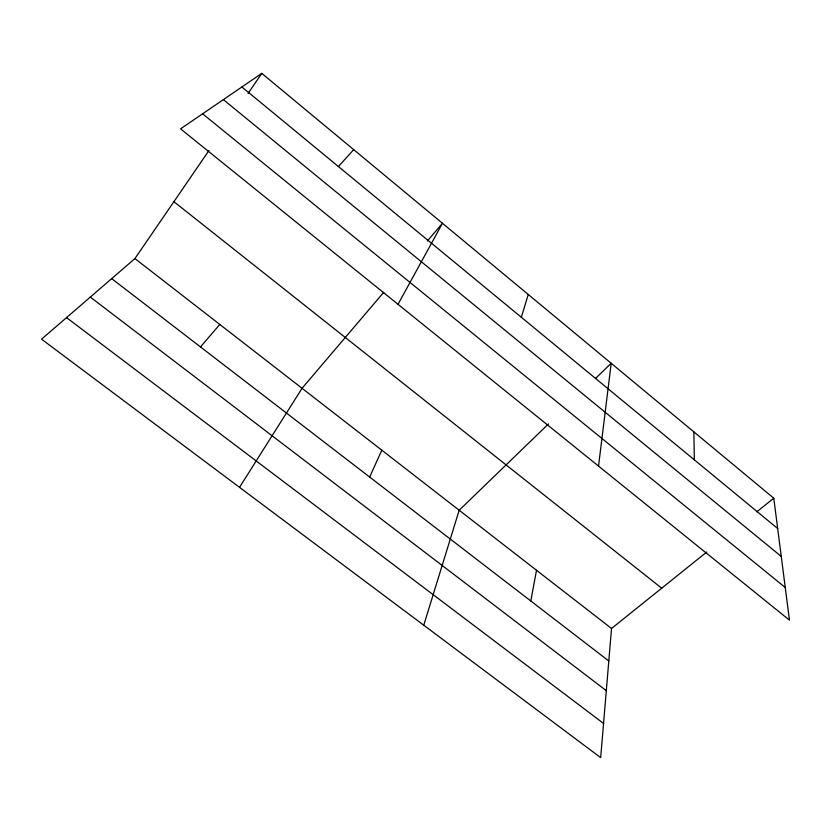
<?xml version="1.0" encoding="UTF-8"?>
<svg xmlns="http://www.w3.org/2000/svg" width="831" height="831" viewBox="0 0 831 831"><rect width="100%" height="100%" fill="white"/><g stroke="black" fill="none" stroke-linecap="round" stroke-linejoin="round"><path stroke-width="1.25" d="M706.755 552.013L611.533 628.485L600.678 757.623L41.55 339.183L134.934 258.576L208.913 150.577M598.538 466.098L611.201 363.292L595.505 378.458M530.801 600.979L536.514 570.263M521.338 317.276L528.246 294.465M423.758 625.213L459.179 510.244L548.46 423.935M369.66 477.046L381.813 450.194M398.018 304.302L442.466 223.279L427.352 241.042M239.515 487.34L302.058 388.295L383.735 292.304M248.054 93.446L261.796 73.377L773.775 498.195L789.45 620.144L180.576 128.857L261.796 73.377M200.489 346.932L219.81 324.454M338.414 166.543L353.694 149.632M756.771 511.844L773.775 498.195M66.532 317.619L603.555 723.448M90.309 297.093L606.308 690.675M111.697 278.634L608.801 660.977M134.934 258.576L611.533 628.485M173.908 201.684L661.705 588.192M202.608 113.805L785.253 587.507M223.373 99.627L781.265 556.448M241.883 86.985L777.681 528.526M693.843 431.871L694.352 459.855"/></g></svg>
